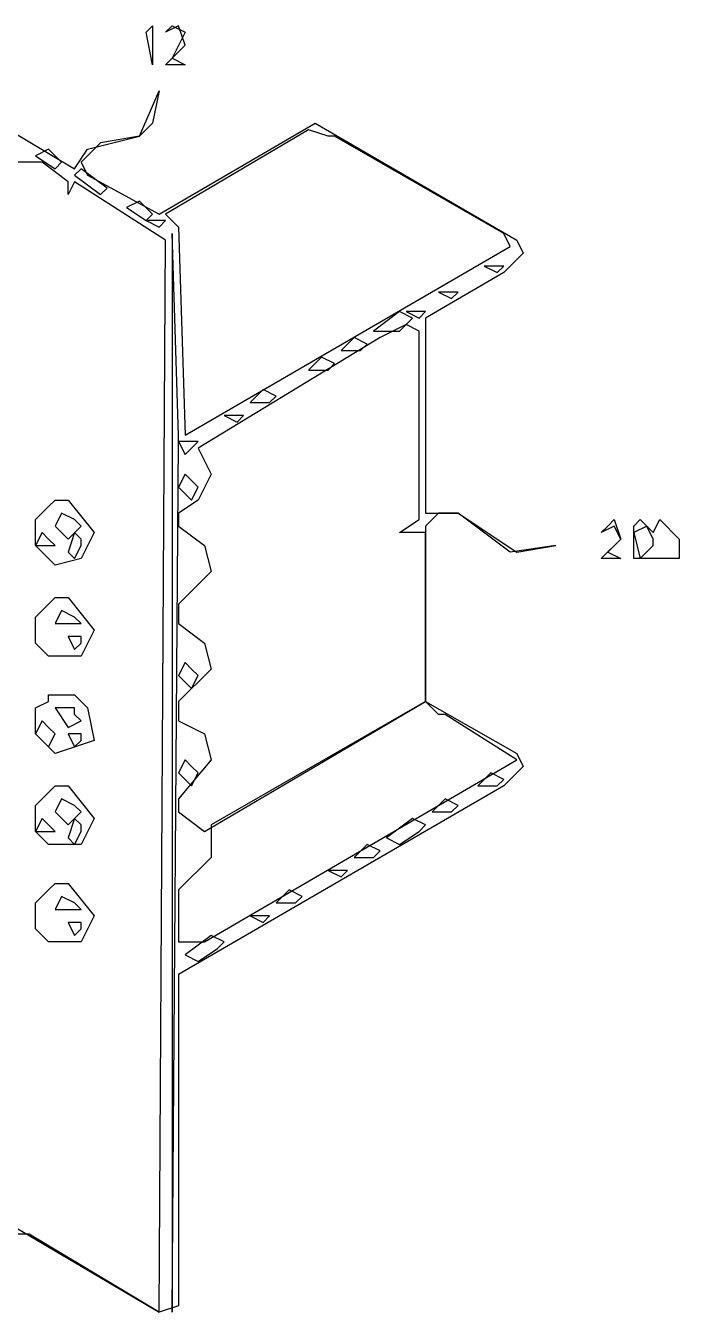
# Model space of a CAD drawing. Extents: x -8 to 97, y -11 to 87.
# Drawn here: x 54.1 to 97.4, y 1.6 to 87 of the extents above; entities that cross this region are included whole.
import ezdxf

# ---------------------------------------------------------------- set-up
doc = ezdxf.new("R2010")
doc.units = 0
doc.layers.add('BEAM', color=3, linetype='CONTINUOUS')
doc.layers.add('BOLT', color=2, linetype='CONTINUOUS')

msp = doc.modelspace()

# ---------------------------------------------------------------- linework, layer by layer
for p, q in [((62.071, 86.545), (62.502, 86.976)), ((62.502, 84.389), (62.071, 86.545)), ((62.502, 86.976), (62.502, 84.389)), ((64.227, 86.976), (63.365, 86.545)), ((63.365, 86.545), (63.796, 86.976)), ((63.796, 86.976), (64.658, 86.545)), ((64.658, 86.545), (63.796, 84.821)), ((64.658, 85.683), (64.227, 86.976)), ((43.537, 85.683), (57.33, 77.493)), ((63.365, 84.389), (64.658, 85.683)), ((63.796, 84.821), (64.658, 84.389)), ((64.658, 84.389), (63.365, 84.389)), ((61.64, 79.648), (62.933, 82.665)), ((62.933, 82.665), (62.502, 80.51)), ((62.502, 80.51), (61.64, 79.648)), ((62.933, 74.476), (73.278, 80.51)), ((73.278, 80.51), (86.64, 72.752)), ((58.192, 78.786), (61.64, 79.648)), ((61.64, 79.648), (59.054, 79.217)), ((72.847, 80.079), (63.365, 74.476)), ((74.14, 79.648), (72.847, 80.079)), ((74.571, 79.648), (74.14, 79.648)), ((85.778, 73.183), (74.571, 79.648)), ((55.606, 78.786), (54.744, 78.355)), ((56.468, 77.924), (55.606, 78.786)), ((57.33, 77.493), (58.192, 78.786)), ((59.054, 79.217), (57.761, 77.924)), ((54.744, 77.924), (53.451, 77.924)), ((54.744, 78.355), (56.037, 77.493)), ((55.175, 77.924), (54.744, 77.924)), ((56.899, 76.631), (55.175, 77.924)), ((56.037, 77.493), (56.468, 77.924)), ((57.761, 77.924), (58.192, 77.062)), ((57.761, 77.493), (57.33, 77.062)), ((57.33, 77.062), (59.054, 75.769)), ((59.485, 76.2), (57.761, 77.493)), ((58.192, 77.062), (62.933, 74.476)), ((57.33, 76.631), (56.899, 75.769)), ((56.899, 75.769), (56.899, 76.631)), ((63.365, 72.752), (57.33, 76.631)), ((59.054, 75.769), (59.485, 76.2)), ((61.64, 75.338), (60.778, 74.907)), ((62.502, 74.476), (61.64, 75.338)), ((60.778, 74.907), (62.071, 74.045)), ((62.071, 74.045), (62.502, 74.476)), ((63.365, 74.476), (64.227, 73.614)), ((63.365, 74.045), (62.071, 74.045)), ((62.071, 74.045), (62.933, 73.614)), ((62.933, 73.614), (63.365, 74.045)), ((64.227, 73.614), (64.658, 59.821)), ((62.933, 1.631), (63.365, 72.752)), ((64.227, 59.821), (63.796, 73.183)), ((63.796, 73.183), (63.796, 1.631)), ((86.209, 72.321), (85.778, 73.183)), ((86.64, 72.752), (87.071, 71.889)), ((64.658, 59.821), (86.209, 72.321)), ((87.071, 71.889), (85.778, 70.596)), ((85.778, 71.027), (84.485, 71.027)), ((84.485, 71.027), (85.347, 70.596)), ((85.347, 70.596), (85.778, 71.027)), ((85.778, 70.596), (80.606, 67.579)), ((82.761, 69.303), (81.468, 69.303)), ((81.468, 69.303), (82.33, 68.872)), ((82.33, 68.872), (82.761, 69.303)), ((78.882, 68.01), (77.158, 66.717)), ((79.744, 67.579), (78.882, 68.01)), ((80.606, 68.01), (79.313, 68.01)), ((79.313, 68.01), (80.175, 67.579)), ((79.313, 67.148), (79.744, 67.579)), ((80.175, 67.579), (80.606, 68.01)), ((80.606, 67.579), (80.606, 54.648)), ((77.158, 66.717), (78.882, 66.717)), ((79.313, 67.148), (77.589, 66.286)), ((78.882, 66.717), (79.313, 67.148)), ((80.175, 66.717), (79.313, 67.148)), ((80.175, 66.286), (80.175, 66.717)), ((77.589, 66.286), (65.52, 58.958)), ((75.865, 66.286), (75.002, 65.424)), ((76.727, 65.855), (75.865, 66.286)), ((76.296, 65.424), (76.727, 65.855)), ((80.175, 54.217), (80.175, 66.286)), ((73.709, 64.993), (72.847, 64.131)), ((74.571, 64.562), (73.709, 64.993)), ((75.002, 65.424), (76.296, 65.424)), ((72.847, 64.131), (74.14, 64.131)), ((74.14, 64.131), (74.571, 64.562)), ((69.83, 62.838), (68.968, 61.976)), ((70.692, 62.407), (69.83, 62.838)), ((70.261, 61.976), (70.692, 62.407)), ((68.968, 61.976), (70.261, 61.976)), ((68.537, 61.114), (67.244, 61.114)), ((67.244, 61.114), (68.106, 60.683)), ((68.106, 60.683), (68.537, 61.114)), ((64.227, 59.389), (64.227, 59.821)), ((63.796, 1.631), (64.227, 59.389)), ((65.52, 59.389), (64.227, 59.389)), ((64.227, 59.389), (64.658, 58.527)), ((64.658, 58.527), (65.089, 58.958)), ((65.089, 58.958), (65.52, 59.389)), ((65.52, 58.958), (66.382, 57.234)), ((64.658, 57.234), (64.227, 56.372)), ((65.089, 56.803), (64.658, 57.234)), ((66.382, 57.234), (65.52, 55.51)), ((64.227, 56.372), (65.089, 55.51)), ((65.52, 56.372), (65.089, 56.803)), ((65.089, 55.51), (65.52, 56.372)), ((55.606, 55.079), (56.037, 55.51)), ((56.037, 55.51), (56.899, 55.51)), ((56.899, 55.51), (58.623, 53.355)), ((65.52, 55.51), (64.227, 54.648)), ((54.744, 54.217), (55.606, 55.079)), ((56.468, 54.648), (56.037, 53.786)), ((57.33, 54.217), (56.468, 54.648)), ((64.227, 54.648), (64.227, 53.786)), ((80.606, 54.648), (82.761, 54.648)), ((81.468, 54.648), (80.606, 53.786)), ((82.761, 54.648), (81.468, 54.648)), ((82.761, 54.648), (86.64, 52.062)), ((86.209, 52.062), (82.761, 54.648)), ((54.744, 52.493), (54.744, 54.217)), ((56.037, 53.786), (56.899, 52.924)), ((56.899, 52.924), (57.761, 53.786)), ((57.761, 53.786), (57.33, 54.217)), ((64.227, 53.786), (65.951, 52.493)), ((78.882, 53.355), (80.175, 54.217)), ((80.606, 53.786), (80.606, 42.148)), ((93.106, 53.786), (92.244, 53.355)), ((92.244, 53.355), (92.675, 53.786)), ((92.675, 53.786), (93.106, 54.217)), ((93.106, 54.217), (93.537, 52.924)), ((93.537, 52.924), (93.106, 53.786)), ((94.399, 53.786), (94.83, 54.217)), ((94.399, 51.631), (94.399, 53.786)), ((95.261, 53.786), (94.399, 53.355)), ((94.83, 54.217), (95.692, 53.355)), ((95.692, 52.924), (95.261, 53.786)), ((95.692, 53.355), (96.123, 54.217)), ((96.123, 54.217), (97.416, 52.924)), ((55.175, 53.355), (54.744, 52.493)), ((55.606, 52.924), (55.175, 53.355)), ((56.037, 52.493), (55.606, 52.924)), ((57.33, 53.355), (56.899, 52.062)), ((57.761, 52.924), (57.33, 53.355)), ((58.623, 53.355), (57.761, 51.631)), ((57.761, 52.493), (57.761, 52.924)), ((80.606, 53.355), (78.882, 53.355)), ((80.606, 42.148), (80.606, 53.355)), ((92.244, 51.631), (93.537, 52.924)), ((93.537, 52.924), (92.675, 52.062)), ((94.399, 53.355), (94.83, 51.631)), ((95.692, 52.493), (95.692, 52.924)), ((97.416, 52.924), (97.416, 51.631)), ((56.037, 51.2), (54.744, 52.493)), ((54.744, 52.493), (56.037, 52.493)), ((56.899, 52.062), (57.33, 51.631)), ((57.33, 51.631), (57.761, 52.493)), ((65.951, 52.493), (66.382, 50.769)), ((89.227, 52.493), (86.209, 52.062)), ((86.64, 52.062), (89.227, 52.493)), ((92.675, 52.062), (93.537, 51.631)), ((94.83, 51.631), (95.692, 52.493)), ((57.761, 51.631), (56.037, 51.2)), ((93.537, 51.631), (92.244, 51.631)), ((97.416, 51.631), (94.399, 51.631)), ((66.382, 50.769), (64.227, 48.614)), ((55.606, 48.614), (56.037, 49.045)), ((56.037, 49.045), (56.899, 49.045)), ((56.899, 49.045), (58.623, 46.889)), ((54.744, 47.752), (55.606, 48.614)), ((56.468, 48.183), (56.037, 47.321)), ((57.33, 47.752), (56.468, 48.183)), ((64.227, 48.614), (64.227, 47.321)), ((54.744, 46.027), (54.744, 47.752)), ((56.037, 47.321), (57.761, 47.321)), ((57.761, 47.321), (57.33, 47.752)), ((64.227, 47.321), (65.951, 46.027)), ((57.761, 46.458), (56.899, 46.458)), ((56.899, 46.458), (57.33, 45.596)), ((58.623, 46.889), (57.761, 45.165)), ((57.761, 46.027), (57.761, 46.458)), ((55.606, 45.165), (54.744, 46.027)), ((57.33, 45.596), (57.761, 46.027)), ((65.951, 46.027), (66.382, 44.303)), ((57.761, 45.165), (55.606, 45.165)), ((64.658, 44.734), (64.227, 43.872)), ((65.089, 44.303), (64.658, 44.734)), ((66.382, 44.303), (64.227, 42.148)), ((64.227, 43.872), (65.089, 43.01)), ((65.52, 43.872), (65.089, 44.303)), ((65.089, 43.01), (65.52, 43.872)), ((54.744, 41.717), (55.606, 42.148)), ((55.606, 42.579), (57.33, 42.579)), ((55.606, 42.148), (55.606, 42.579)), ((57.33, 42.579), (58.192, 41.717)), ((64.227, 42.148), (64.227, 40.855)), ((65.951, 33.527), (80.606, 42.148)), ((80.606, 42.148), (66.382, 33.958)), ((80.606, 42.148), (86.64, 38.7)), ((81.468, 41.286), (80.606, 42.148)), ((54.744, 39.993), (54.744, 41.717)), ((57.33, 41.717), (56.037, 41.717)), ((56.037, 41.717), (56.899, 40.424)), ((57.33, 41.286), (57.33, 41.717)), ((57.761, 40.855), (57.33, 41.286)), ((58.192, 41.717), (58.623, 39.562)), ((81.899, 41.286), (81.468, 41.286)), ((86.64, 38.269), (81.899, 41.286)), ((55.175, 40.855), (54.744, 39.993)), ((55.606, 40.424), (55.175, 40.855)), ((56.037, 39.993), (55.606, 40.424)), ((56.899, 40.424), (57.761, 40.855)), ((64.227, 40.855), (65.951, 39.993)), ((56.037, 38.7), (54.744, 39.993)), ((54.744, 39.993), (55.606, 39.131)), ((55.606, 39.131), (56.037, 39.993)), ((58.623, 39.562), (56.037, 38.7)), ((57.761, 39.993), (56.899, 39.993)), ((56.899, 39.993), (57.33, 39.131)), ((57.33, 39.131), (57.761, 39.562)), ((57.761, 39.562), (57.761, 39.993)), ((65.951, 39.993), (66.382, 38.269)), ((86.64, 38.7), (87.071, 37.838)), ((66.382, 38.269), (64.227, 35.683)), ((64.658, 38.269), (64.227, 37.407)), ((65.089, 37.838), (64.658, 38.269)), ((65.52, 37.407), (65.089, 37.838)), ((65.951, 26.2), (86.64, 38.269)), ((87.071, 37.838), (85.778, 36.545)), ((64.227, 37.407), (65.089, 36.545)), ((65.089, 36.545), (65.52, 37.407)), ((84.916, 37.407), (84.054, 36.545)), ((85.778, 36.976), (84.916, 37.407)), ((85.347, 36.545), (85.778, 36.976)), ((54.744, 35.252), (55.606, 36.114)), ((55.606, 36.114), (56.037, 36.545)), ((56.037, 36.545), (56.899, 36.545)), ((56.899, 36.545), (58.623, 34.389)), ((85.778, 36.545), (64.227, 24.045)), ((84.054, 36.545), (85.347, 36.545)), ((54.744, 33.527), (54.744, 35.252)), ((56.468, 35.683), (56.037, 34.821)), ((57.33, 35.252), (56.468, 35.683)), ((57.761, 34.821), (57.33, 35.252)), ((64.227, 35.683), (64.227, 34.821)), ((81.899, 35.683), (81.037, 34.821)), ((82.761, 35.252), (81.899, 35.683)), ((82.33, 34.821), (82.761, 35.252)), ((55.175, 34.389), (54.744, 33.527)), ((55.606, 33.958), (55.175, 34.389)), ((56.037, 34.821), (56.899, 33.958)), ((56.899, 33.958), (57.761, 34.821)), ((57.33, 34.389), (56.899, 33.096)), ((57.761, 33.958), (57.33, 34.389)), ((58.623, 34.389), (57.761, 32.665)), ((64.227, 34.821), (65.951, 33.527)), ((79.744, 34.389), (78.02, 33.096)), ((80.606, 33.958), (79.744, 34.389)), ((81.037, 34.821), (82.33, 34.821)), ((55.606, 32.665), (54.744, 33.527)), ((54.744, 33.527), (56.037, 33.527)), ((56.037, 33.527), (55.606, 33.958)), ((57.33, 32.665), (57.761, 33.527)), ((57.761, 33.527), (57.761, 33.958)), ((66.382, 33.958), (66.382, 31.803)), ((78.882, 32.665), (80.175, 33.527)), ((80.175, 33.527), (80.606, 33.958)), ((57.761, 32.665), (55.606, 32.665)), ((56.899, 33.096), (57.33, 32.665)), ((76.727, 32.665), (75.865, 31.803)), ((77.589, 32.234), (76.727, 32.665)), ((78.02, 33.096), (78.882, 32.665)), ((66.382, 31.803), (64.227, 29.648)), ((75.865, 31.803), (77.158, 31.803)), ((77.158, 31.803), (77.589, 32.234)), ((75.433, 30.941), (74.14, 30.941)), ((74.14, 30.941), (75.002, 30.51)), ((75.002, 30.51), (75.433, 30.941)), ((55.606, 29.648), (56.037, 30.079)), ((56.037, 30.079), (56.899, 30.079)), ((56.899, 30.079), (58.623, 27.924)), ((54.744, 28.786), (55.606, 29.648)), ((56.468, 29.217), (56.037, 28.355)), ((57.33, 28.786), (56.468, 29.217)), ((64.227, 29.648), (64.227, 26.2)), ((71.554, 29.648), (70.692, 28.786)), ((72.416, 29.217), (71.554, 29.648)), ((71.985, 28.786), (72.416, 29.217)), ((54.744, 27.062), (54.744, 28.786)), ((56.037, 28.355), (57.761, 28.355)), ((57.761, 28.355), (57.33, 28.786)), ((70.692, 28.786), (71.985, 28.786)), ((57.761, 27.493), (56.899, 27.493)), ((56.899, 27.493), (57.33, 26.631)), ((58.623, 27.924), (57.761, 26.2)), ((57.761, 27.062), (57.761, 27.493)), ((70.261, 27.924), (68.968, 27.924)), ((68.968, 27.924), (69.83, 27.493)), ((69.83, 27.493), (70.261, 27.924)), ((55.606, 26.2), (54.744, 27.062)), ((57.33, 26.631), (57.761, 27.062)), ((66.382, 26.631), (64.658, 25.338)), ((67.244, 26.2), (66.382, 26.631)), ((57.761, 26.2), (55.606, 26.2)), ((64.227, 26.2), (65.951, 26.2)), ((65.52, 24.907), (66.813, 25.769)), ((66.813, 25.769), (67.244, 26.2)), ((64.658, 25.338), (65.52, 24.907)), ((64.227, 24.045), (64.227, 2.062)), ((53.451, 7.234), (62.933, 1.631)), ((53.451, 7.234), (62.933, 1.631)), ((54.313, 6.803), (52.589, 6.803)), ((54.313, 6.803), (52.589, 6.803)), ((62.933, 1.631), (54.313, 6.803)), ((62.933, 1.631), (54.313, 6.803)), ((64.227, 2.062), (62.933, 1.631))]:
    msp.add_line(p, q)
at = {"layer": 'BEAM'}
for p, q in [((62.502, 84.389), (62.071, 86.545)), ((62.502, 86.976), (62.502, 84.389)), ((64.658, 86.545), (63.796, 84.821)), ((43.537, 85.683), (57.33, 77.493)), ((63.365, 84.389), (64.658, 85.683)), ((63.796, 84.821), (64.658, 84.389)), ((64.658, 84.389), (63.365, 84.389)), ((61.64, 79.648), (62.933, 82.665)), ((62.933, 82.665), (62.502, 80.51)), ((62.502, 80.51), (61.64, 79.648)), ((62.933, 74.476), (73.278, 80.51)), ((73.278, 80.51), (86.64, 72.752)), ((58.192, 78.786), (61.64, 79.648)), ((61.64, 79.648), (59.054, 79.217)), ((72.847, 80.079), (63.365, 74.476)), ((74.14, 79.648), (72.847, 80.079)), ((74.571, 79.648), (74.14, 79.648)), ((85.778, 73.183), (74.571, 79.648)), ((55.606, 78.786), (54.744, 78.355)), ((56.468, 77.924), (55.606, 78.786)), ((57.33, 77.493), (58.192, 78.786)), ((59.054, 79.217), (57.761, 77.924)), ((54.744, 77.924), (53.451, 77.924)), ((54.744, 78.355), (56.037, 77.493)), ((55.175, 77.924), (54.744, 77.924)), ((56.899, 76.631), (55.175, 77.924)), ((56.037, 77.493), (56.468, 77.924)), ((57.761, 77.924), (58.192, 77.062)), ((57.761, 77.493), (57.33, 77.062)), ((57.33, 77.062), (59.054, 75.769)), ((59.485, 76.2), (57.761, 77.493)), ((58.192, 77.062), (62.933, 74.476)), ((57.33, 76.631), (56.899, 75.769)), ((56.899, 75.769), (56.899, 76.631)), ((63.365, 72.752), (57.33, 76.631)), ((59.054, 75.769), (59.485, 76.2)), ((61.64, 75.338), (60.778, 74.907)), ((62.502, 74.476), (61.64, 75.338)), ((60.778, 74.907), (62.071, 74.045)), ((62.071, 74.045), (62.502, 74.476)), ((63.365, 74.476), (64.227, 73.614)), ((63.365, 74.045), (62.071, 74.045)), ((62.071, 74.045), (62.933, 73.614)), ((62.933, 73.614), (63.365, 74.045)), ((64.227, 73.614), (64.658, 59.821)), ((62.933, 1.631), (63.365, 72.752)), ((62.933, 1.631), (63.365, 72.752)), ((62.933, 1.631), (63.365, 72.752)), ((64.227, 59.821), (63.796, 73.183)), ((63.796, 73.183), (63.796, 1.631)), ((63.796, 73.183), (63.796, 1.631)), ((63.796, 73.183), (63.796, 1.631)), ((64.658, 59.821), (86.209, 72.321)), ((77.589, 66.286), (65.52, 58.958)), ((73.709, 64.993), (72.847, 64.131)), ((74.571, 64.562), (73.709, 64.993)), ((72.847, 64.131), (74.14, 64.131)), ((74.14, 64.131), (74.571, 64.562)), ((69.83, 62.838), (68.968, 61.976)), ((70.692, 62.407), (69.83, 62.838)), ((70.261, 61.976), (70.692, 62.407)), ((68.968, 61.976), (70.261, 61.976)), ((68.537, 61.114), (67.244, 61.114)), ((67.244, 61.114), (68.106, 60.683)), ((68.106, 60.683), (68.537, 61.114)), ((64.227, 59.389), (64.227, 59.821)), ((63.796, 1.631), (64.227, 59.389)), ((63.796, 1.631), (64.227, 59.389)), ((63.796, 1.631), (64.227, 59.389)), ((65.52, 59.389), (64.227, 59.389)), ((64.227, 59.389), (64.658, 58.527)), ((64.658, 58.527), (65.089, 58.958)), ((65.089, 58.958), (65.52, 59.389)), ((65.52, 58.958), (66.382, 57.234)), ((64.658, 57.234), (64.227, 56.372)), ((65.089, 56.803), (64.658, 57.234)), ((66.382, 57.234), (65.52, 55.51)), ((64.227, 56.372), (65.089, 55.51)), ((65.52, 56.372), (65.089, 56.803)), ((65.089, 55.51), (65.52, 56.372)), ((55.606, 55.079), (56.037, 55.51)), ((56.037, 55.51), (56.899, 55.51)), ((56.899, 55.51), (58.623, 53.355)), ((65.52, 55.51), (64.227, 54.648)), ((54.744, 54.217), (55.606, 55.079)), ((56.468, 54.648), (56.037, 53.786)), ((57.33, 54.217), (56.468, 54.648)), ((64.227, 54.648), (64.227, 53.786)), ((54.744, 52.493), (54.744, 54.217)), ((56.037, 53.786), (56.899, 52.924)), ((56.899, 52.924), (57.761, 53.786)), ((57.761, 53.786), (57.33, 54.217)), ((64.227, 53.786), (65.951, 52.493)), ((80.606, 53.786), (80.606, 42.148)), ((55.175, 53.355), (54.744, 52.493)), ((55.606, 52.924), (55.175, 53.355)), ((56.037, 52.493), (55.606, 52.924)), ((57.33, 53.355), (56.899, 52.062)), ((57.761, 52.924), (57.33, 53.355)), ((58.623, 53.355), (57.761, 51.631)), ((57.761, 52.493), (57.761, 52.924)), ((80.606, 42.148), (80.606, 53.355)), ((56.037, 51.2), (54.744, 52.493)), ((54.744, 52.493), (56.037, 52.493)), ((56.899, 52.062), (57.33, 51.631)), ((57.33, 51.631), (57.761, 52.493)), ((65.951, 52.493), (66.382, 50.769)), ((57.761, 51.631), (56.037, 51.2)), ((66.382, 50.769), (64.227, 48.614)), ((66.382, 50.769), (64.227, 48.614)), ((66.382, 50.769), (64.227, 48.614)), ((55.606, 48.614), (56.037, 49.045)), ((56.037, 49.045), (56.899, 49.045)), ((56.899, 49.045), (58.623, 46.889)), ((54.744, 47.752), (55.606, 48.614)), ((56.468, 48.183), (56.037, 47.321)), ((57.33, 47.752), (56.468, 48.183)), ((64.227, 48.614), (64.227, 47.321)), ((64.227, 48.614), (64.227, 47.321)), ((64.227, 48.614), (64.227, 47.321)), ((54.744, 46.027), (54.744, 47.752)), ((56.037, 47.321), (57.761, 47.321)), ((57.761, 47.321), (57.33, 47.752)), ((64.227, 47.321), (65.951, 46.027)), ((64.227, 47.321), (65.951, 46.027)), ((64.227, 47.321), (65.951, 46.027)), ((57.761, 46.458), (56.899, 46.458)), ((56.899, 46.458), (57.33, 45.596)), ((58.623, 46.889), (57.761, 45.165)), ((57.761, 46.027), (57.761, 46.458)), ((55.606, 45.165), (54.744, 46.027)), ((57.33, 45.596), (57.761, 46.027)), ((65.951, 46.027), (66.382, 44.303)), ((65.951, 46.027), (66.382, 44.303)), ((65.951, 46.027), (66.382, 44.303)), ((57.761, 45.165), (55.606, 45.165)), ((64.658, 44.734), (64.227, 43.872)), ((65.089, 44.303), (64.658, 44.734)), ((66.382, 44.303), (64.227, 42.148)), ((64.227, 43.872), (65.089, 43.01)), ((65.52, 43.872), (65.089, 44.303)), ((65.089, 43.01), (65.52, 43.872)), ((64.227, 42.148), (64.227, 40.855)), ((65.951, 33.527), (80.606, 42.148)), ((80.606, 42.148), (66.382, 33.958)), ((80.606, 42.148), (86.64, 38.7)), ((81.468, 41.286), (80.606, 42.148)), ((81.899, 41.286), (81.468, 41.286)), ((86.64, 38.269), (81.899, 41.286)), ((64.227, 40.855), (65.951, 39.993)), ((65.951, 39.993), (66.382, 38.269)), ((86.64, 38.7), (87.071, 37.838)), ((66.382, 38.269), (64.227, 35.683)), ((64.658, 38.269), (64.227, 37.407)), ((65.089, 37.838), (64.658, 38.269)), ((65.52, 37.407), (65.089, 37.838)), ((65.951, 26.2), (86.64, 38.269)), ((87.071, 37.838), (85.778, 36.545)), ((64.227, 37.407), (65.089, 36.545)), ((65.089, 36.545), (65.52, 37.407)), ((84.916, 37.407), (84.054, 36.545)), ((85.778, 36.976), (84.916, 37.407)), ((85.347, 36.545), (85.778, 36.976)), ((85.778, 36.545), (64.227, 24.045)), ((84.054, 36.545), (85.347, 36.545)), ((64.227, 35.683), (64.227, 34.821)), ((81.899, 35.683), (81.037, 34.821)), ((82.761, 35.252), (81.899, 35.683)), ((82.33, 34.821), (82.761, 35.252)), ((64.227, 34.821), (65.951, 33.527)), ((79.744, 34.389), (78.02, 33.096)), ((80.606, 33.958), (79.744, 34.389)), ((81.037, 34.821), (82.33, 34.821)), ((66.382, 33.958), (66.382, 31.803)), ((78.882, 32.665), (80.175, 33.527)), ((80.175, 33.527), (80.606, 33.958)), ((76.727, 32.665), (75.865, 31.803)), ((77.589, 32.234), (76.727, 32.665)), ((78.02, 33.096), (78.882, 32.665)), ((66.382, 31.803), (64.227, 29.648)), ((75.865, 31.803), (77.158, 31.803)), ((77.158, 31.803), (77.589, 32.234)), ((75.433, 30.941), (74.14, 30.941)), ((74.14, 30.941), (75.002, 30.51)), ((75.002, 30.51), (75.433, 30.941)), ((64.227, 29.648), (64.227, 26.2)), ((71.554, 29.648), (70.692, 28.786)), ((72.416, 29.217), (71.554, 29.648)), ((71.985, 28.786), (72.416, 29.217)), ((70.692, 28.786), (71.985, 28.786)), ((70.261, 27.924), (68.968, 27.924)), ((68.968, 27.924), (69.83, 27.493)), ((69.83, 27.493), (70.261, 27.924)), ((66.382, 26.631), (64.658, 25.338)), ((67.244, 26.2), (66.382, 26.631)), ((64.227, 26.2), (65.951, 26.2)), ((65.52, 24.907), (66.813, 25.769)), ((66.813, 25.769), (67.244, 26.2)), ((64.658, 25.338), (65.52, 24.907)), ((64.227, 24.045), (64.227, 2.062)), ((53.451, 7.234), (62.933, 1.631)), ((53.451, 7.234), (62.933, 1.631)), ((62.933, 1.631), (54.313, 6.803)), ((62.933, 1.631), (54.313, 6.803)), ((64.227, 2.062), (62.933, 1.631))]:
    msp.add_line(p, q, dxfattribs=at)
at = {"layer": 'BOLT'}
for p, q in [((54.744, 54.217), (55.606, 55.079)), ((54.744, 54.217), (55.606, 55.079)), ((54.744, 52.493), (54.744, 54.217)), ((54.744, 52.493), (54.744, 54.217)), ((55.175, 53.355), (54.744, 52.493)), ((55.175, 53.355), (54.744, 52.493)), ((56.037, 51.2), (54.744, 52.493)), ((54.744, 52.493), (56.037, 52.493)), ((56.037, 51.2), (54.744, 52.493)), ((54.744, 52.493), (56.037, 52.493)), ((54.744, 47.752), (55.606, 48.614)), ((54.744, 47.752), (55.606, 48.614)), ((54.744, 46.027), (54.744, 47.752)), ((54.744, 46.027), (54.744, 47.752)), ((55.606, 45.165), (54.744, 46.027)), ((55.606, 45.165), (54.744, 46.027)), ((54.744, 41.717), (55.606, 42.148)), ((54.744, 39.993), (54.744, 41.717)), ((55.175, 40.855), (54.744, 39.993)), ((56.037, 38.7), (54.744, 39.993)), ((54.744, 39.993), (55.606, 39.131)), ((54.744, 35.252), (55.606, 36.114)), ((54.744, 33.527), (54.744, 35.252)), ((55.175, 34.389), (54.744, 33.527)), ((55.606, 32.665), (54.744, 33.527)), ((54.744, 33.527), (56.037, 33.527)), ((54.744, 28.786), (55.606, 29.648)), ((54.744, 27.062), (54.744, 28.786)), ((55.606, 26.2), (54.744, 27.062))]:
    msp.add_line(p, q, dxfattribs=at)

doc.saveas('drawing.dxf')
